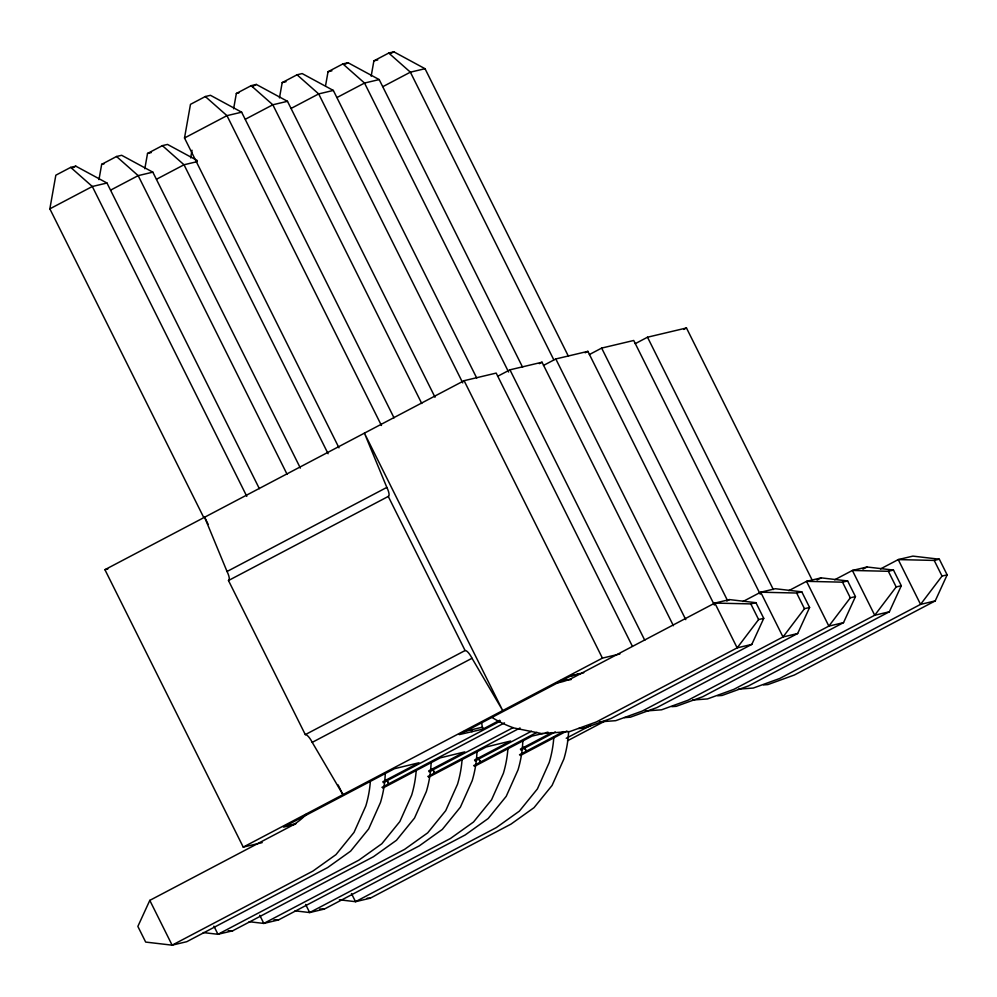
<?xml version="1.0" encoding="UTF-8"?>
<svg xmlns="http://www.w3.org/2000/svg" width="997" height="997" viewBox="0 0 997 997"><rect width="100%" height="100%" fill="white"/><g stroke="black" fill="none" stroke-linecap="round" stroke-linejoin="round"><path stroke-width="1.5" d="M203.625 517.281L49.85 208.847L55.832 175.198L70.687 167.384L75.809 166.163L106.978 183.024L259.37 488.692M98.965 179.622L101.682 164.331L116.537 156.504L121.659 155.295L152.828 172.157L300.371 468.092M144.814 168.755L147.531 153.451L162.386 145.637L167.508 144.428L197.319 160.554M338.98 447.827L184.507 137.997L190.477 104.349L205.332 96.535L210.467 95.313L241.635 112.187L394.027 417.843M190.664 157.887L192.022 150.235M233.622 108.773L236.339 93.481L251.182 85.667L256.316 84.446L287.485 101.308L435.028 397.242M279.472 97.905L282.188 82.601L297.044 74.787L302.166 73.579L333.334 90.44L476.728 378.037M325.595 85.505L328.038 71.734L342.893 63.92L348.015 62.711L379.184 79.573L522.578 367.17M371.171 76.158L373.887 60.867L388.743 53.053L393.865 51.832L425.034 68.706L568.427 356.29M306.44 814.075A62.774 59.882 76.7 0 1 290.613 826.289L149.799 900.378L137.86 926.412L145.674 942.078L172.12 945.168L186.775 941.691L327.602 867.589L350.632 851.139L368.666 828.931L380.48 802.498A112.948 107.738 76.7 0 0 385.266 773.622M578.634 728.495L584.541 728.059L610.999 718.476L751.813 644.386L763.752 618.352L755.938 602.687L729.492 599.596L714.837 603.073L574.01 677.175A62.774 59.882 76.7 0 1 556.525 683.02M624.483 717.628L630.391 717.192L656.849 707.608L797.662 633.519L809.601 607.485L801.787 591.819L775.342 588.729L760.686 592.206L742.915 601.552M671.804 706.649L676.24 706.325L702.698 696.741L843.524 622.639L855.451 596.605L847.637 580.952L821.192 577.861L806.536 581.338L788.764 590.685M717.666 695.781L722.09 695.457L748.548 685.874L889.374 611.772L901.3 585.738L893.486 570.072L867.041 566.994L852.385 570.458L834.614 579.818M763.515 684.914L767.939 684.578L794.397 674.994L935.223 600.904L947.15 574.87L939.336 559.205L912.891 556.114L898.235 559.591L880.463 568.951M763.752 618.352L758.617 619.561L737.157 647.863L596.343 721.953L569.885 731.536L541.807 733.605L514.016 727.997A112.948 107.738 76.7 0 1 492.206 717.578M809.601 607.485L804.467 608.693L783.006 636.983L642.193 711.085L615.735 720.669L599.471 721.865M855.451 596.605L850.316 597.826L828.856 626.116L688.042 700.218L661.584 709.802L645.333 710.998M901.3 585.738L896.178 586.959L874.718 615.249L733.892 689.338L707.434 698.934L692.653 700.019M947.15 574.87L942.028 576.079L920.567 604.381L779.741 678.471L753.283 688.055L738.503 689.139M71.759 168.294L75.809 166.163M252.266 86.577L256.316 84.446M49.85 208.847L92.322 186.501L106.978 183.024M184.507 137.997L226.967 115.652L241.635 112.187M345.311 64.132L348.015 62.711M110.717 190.078L138.172 175.634L152.828 172.157M245.424 119.204L272.829 104.785L287.485 101.308M391.16 53.252L393.865 51.832M156.566 179.211L184.021 164.767L197.219 161.639M291.274 108.337L318.679 93.917L333.334 90.44M337.123 97.457L364.528 83.05L379.184 79.573M382.973 86.589L410.378 72.17L425.034 68.706M262.199 842.615L243.243 847.101L104.922 569.686L464.103 380.692L496.182 373.09L632.41 646.33M497.653 376.293L509.953 369.825L542.032 362.223L673.399 625.705M539.302 363.656L542.032 362.223M543.515 365.425L555.803 358.957L587.881 351.355L714.375 605.067M585.152 352.788L587.881 351.355M589.364 354.558L601.652 348.09L633.731 340.476L760.237 594.2M635.214 343.678L647.502 337.21L686.472 327.976L812.281 580.304M683.73 329.421L686.472 327.976M338.07 784.888L342.931 794.646L312.223 742.354A9.397 2.742 62.2 0 0 305.306 734.627L228.475 580.528A9.397 2.742 62.2 0 0 227.042 571.493L386.836 487.408L364.416 433.147L502.725 710.574L472.017 658.269A9.397 2.742 62.2 0 0 465.101 650.543L388.269 496.444A9.397 2.742 62.2 0 0 386.836 487.408M228.475 580.528L388.269 496.444M305.306 734.627L465.101 650.543M312.223 742.354L472.017 658.269M243.243 847.101L602.412 658.12L619.91 653.97M583.756 672.763L570.272 676.203L459.293 734.602L482.785 729.168L499.709 720.258M382.823 781.76L418.939 762.767L394.476 768.699L283.484 827.099L294.751 824.432M726.751 601.041L729.492 599.596M383.272 782.695L500.369 721.08M381.951 787.368L504.494 722.9M382.773 788.116L440.325 757.832L464.789 751.888L428.673 770.893M429.121 771.828L513.156 727.611M427.8 776.501L520.035 727.972M428.623 777.236L486.175 746.965L510.638 741.02L474.522 760.026M817.091 580.017L821.192 577.861M474.983 760.96L531.463 731.237M473.65 765.634L536.959 732.321M474.472 766.369L532.024 736.098L543.29 733.418M520.372 749.146L551.889 732.571M862.941 569.15L867.041 566.994M520.833 750.08L555.267 731.96M519.499 754.766L563.529 731.599M520.322 755.502L566.907 730.988M566.234 738.279L590.897 725.305M567.455 740.796L604.618 721.255M203.276 932.581L217.969 934.289L232.637 930.824L373.451 856.722L396.482 840.272L414.515 818.063L426.33 791.618A112.948 107.738 76.7 0 0 431.115 762.742M249.125 921.714L263.819 923.421L278.487 919.944L419.301 845.855L442.332 829.404L460.365 807.196L472.179 780.751A112.948 107.738 76.7 0 0 476.965 751.875M294.987 910.834L309.681 912.554L324.337 909.077L465.15 834.988L488.181 818.525L506.227 796.329L518.029 769.883A112.948 107.738 76.7 0 0 522.814 741.008M339.366 899.793L355.53 901.687L370.186 898.21L511 824.108L534.031 807.657L552.076 785.449L563.878 759.016A112.948 107.738 76.7 0 0 568.602 731.673M236.339 93.481L238.894 92.871M282.188 82.601L286.027 81.692M328.038 71.734L331.876 70.824M373.887 60.867L377.726 59.957M101.682 164.331L104.249 163.72M147.531 153.451L151.37 152.541M104.922 569.686L107.838 568.988M751.813 644.386L737.157 647.863L714.837 603.073L750.816 603.908L755.938 602.687M797.662 633.519L783.006 636.983L760.686 592.206L796.665 593.028L801.787 591.819M843.524 622.639L828.856 626.116L806.536 581.338L842.515 582.161L847.637 580.952M889.374 611.772L874.718 615.249L852.385 570.458L888.364 571.293L893.486 570.072M935.223 600.904L920.567 604.381L898.235 559.591L934.214 560.426L939.336 559.205M579.955 673.511L570.272 676.203M462.658 731.873L482.411 727.187L483.271 728.907M545.185 732.832L548.001 732.159M284.718 826.413L295.984 823.734M367.183 898.135L370.186 898.21M319.838 908.977L324.337 909.077M273.988 919.845L278.487 919.944M228.139 930.712L232.637 930.824M388.743 53.053L410.378 72.17L553.771 359.767M342.893 63.92L364.528 83.05L508.607 372.031M297.044 74.787L318.679 93.917L462.758 382.898M251.182 85.667L272.829 104.785L421.756 403.498M205.332 96.535L226.967 115.652L381.44 425.482M162.386 145.637L184.021 164.767L328.1 453.735M116.537 156.504L138.172 175.634L287.099 474.335M70.687 167.384L92.322 186.501L246.795 496.332M523.973 747.152L526.329 751.165L524.945 748.386M478.124 758.019L480.479 762.044L479.096 759.253M432.274 768.886L434.63 772.912L433.246 770.12M386.425 779.754L388.78 783.779L386.699 779.604M934.214 560.426L942.028 576.079M888.364 571.293L896.178 586.959M842.515 582.161L850.316 597.826M796.665 593.028L804.467 608.693M647.502 337.21L773.311 589.539M750.816 603.908L758.617 619.561M601.652 348.09L727.461 600.418M555.803 358.957L685.774 619.648M509.953 369.825L644.785 640.273M464.103 380.692L602.412 658.12M208.086 524.198L204.609 517.231L227.042 571.493M351.467 893.536L355.53 901.687L496.344 827.585L519.375 811.134L537.408 788.926L549.222 762.493A112.948 107.738 76.7 0 0 553.858 736.683M305.618 904.416L309.681 912.554L450.494 838.465L473.525 822.002L491.558 799.793L503.373 773.36A112.948 107.738 76.7 0 0 507.996 747.551M259.768 915.283L263.819 923.421L404.645 849.332L427.676 832.869L445.709 810.673L457.523 784.228A112.948 107.738 76.7 0 0 462.047 759.963M213.919 926.151L217.969 934.289L358.795 860.199L381.826 843.749L399.859 821.54L411.674 795.095A112.948 107.738 76.7 0 0 416.185 770.831M149.799 900.378L172.12 945.168L312.946 871.066L335.977 854.616L354.01 832.408L365.824 805.975A112.948 107.738 76.7 0 0 370.336 781.71M481.551 722.688L482.785 729.168M571.181 679.543A62.774 59.882 76.7 0 1 561.199 680.278M471.955 731.599L471.095 729.866L471.955 731.599"/></g></svg>
